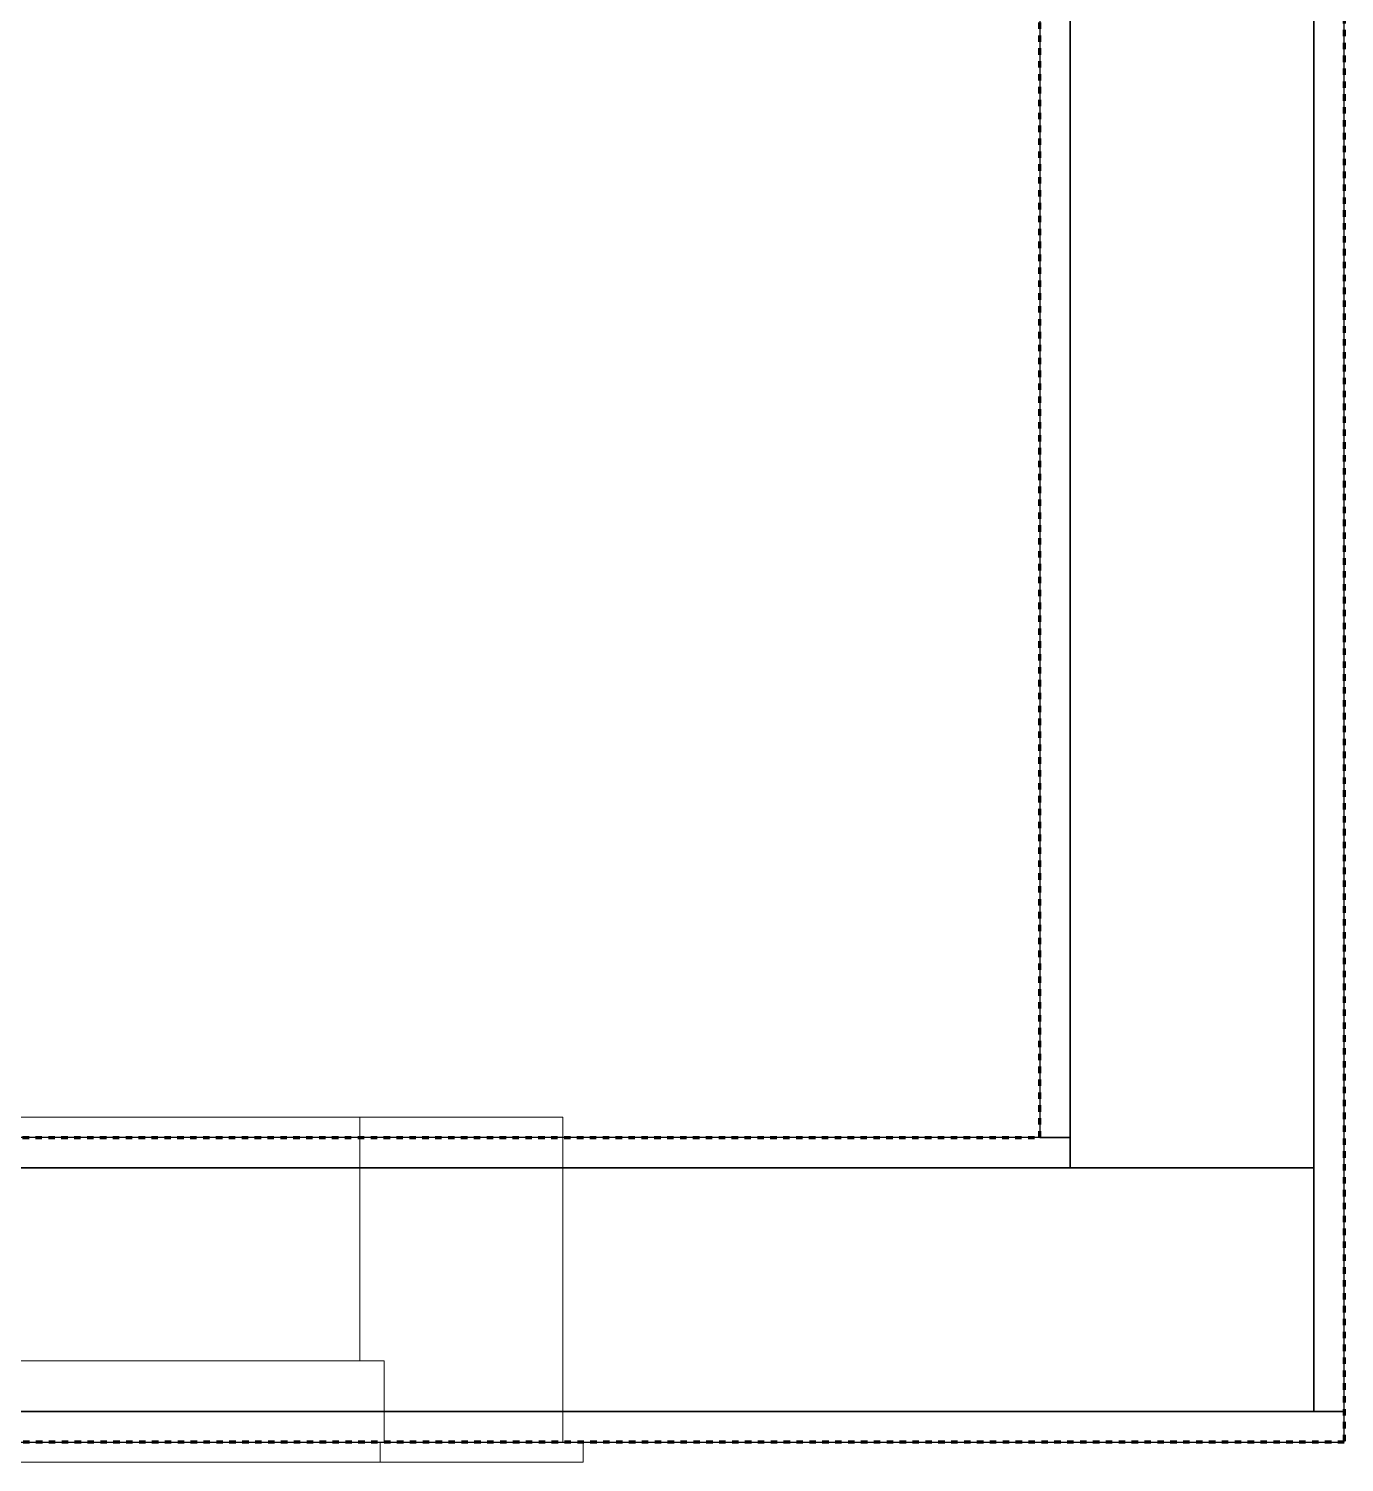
# Model space of a CAD drawing. Header units: millimetres. Extents: x -5300 to 98858, y -5196 to 93886.
# Drawn here: x 4707 to 5355, y 82475 to 83181 of the extents above; entities that cross this region are included whole.
import ezdxf

# ---------------------------------------------------------------- set-up
doc = ezdxf.new("R2010")
doc.units = ezdxf.units.MM
doc.linetypes.add('Штрих', pattern=[6.35, 3.175, -3.175])
doc.linetypes.add('Штрих_2_', pattern=[6.35, 3.175, -3.175])
for name, color, linetype, lineweight, true_color in [('_Разделитель помещений_', 4, 'Штрих', 70, 0x00ffff), ('Двери', 7, 'Continuous', 18, 0x7f7f7f), ('Стены', 7, 'Continuous', 18, 0x7f7f7f), ('Стены разрез', 7, 'Continuous', 50, 0x7f7f7f)]:
    doc.layers.add(name, color=color, linetype=linetype, lineweight=lineweight, true_color=true_color)

# ---------------------------------------------------------------- blocks, each defined once
blk = doc.blocks.new('СТВ_Перегородка_Кирпич 8952 - СТВ_Перегородка_Кирпич 2-240377-Подвал')
at = {"layer": 'Стены', "color": 254, "true_color": 0xd4d4d4}
blk.add_line((5340, 82620), (5340, 88510), dxfattribs=at)
blk = doc.blocks.new('СТВ_Перегородка_Кирпич 8952 - СТВ_Перегородка_Кирпич 8952-240374-Подвал')
at = {"layer": 'Стены', "color": 254, "true_color": 0xd4d4d4}
for p, q in [((5205, 82635), (5205, 82635)), ((5220, 82635), (5220, 82635)), ((5220, 82620), (5220, 82620)), ((5340, 82620), (5340, 82620)), ((5340, 82500), (5340, 82500)), ((5355, 82500), (5355, 82500))]:
    blk.add_line(p, q, dxfattribs=at)
at = {"layer": 'Стены разрез', "color": 254, "lineweight": 25, "true_color": 0xd4d4d4}
for p, q in [((5220, 88390), (5220, 82620)), ((5340, 82620), (5340, 88390)), ((5205, 88375), (5205, 82635)), ((5220, 82635), (5220, 88375)), ((5340, 88375), (5340, 82500)), ((5355, 82500), (5355, 88375)), ((5205, 82635), (5220, 82635)), ((5220, 82620), (5340, 82620)), ((5340, 82500), (5355, 82500))]:
    blk.add_line(p, q, dxfattribs=at)
blk.add_blockref('СТВ_Перегородка_Кирпич 8952 - СТВ_Перегородка_Кирпич 2-240377-Подвал', (0, 0))
blk = doc.blocks.new('СТВ_Перегородка_Кирпич 131732 - СТВ_Перегородка_Кирпич 2-245688-Подвал')
at = {"layer": 'Стены', "color": 254, "true_color": 0xd4d4d4}
blk.add_line((0, 82620), (5340, 82620), dxfattribs=at)
blk = doc.blocks.new('СТВ_Перегородка_Кирпич 131732 - СТВ_Перегородка_Кирпич 131732-245685-Подвал')
at = {"layer": 'Стены', "color": 254, "true_color": 0xd4d4d4}
for p, q in [((3470, 82635), (4970, 82635)), ((4970, 82635), (4970, 82635)), ((4970, 82620), (4970, 82635)), ((5220, 82635), (5220, 82635)), ((3470, 82620), (4970, 82620)), ((4970, 82620), (3470, 82620)), ((4970, 82620), (4970, 82620)), ((4970, 82500), (4970, 82620)), ((4970, 82620), (4970, 82620)), ((5220, 82620), (5220, 82620)), ((5340, 82620), (5340, 82620)), ((3470, 82500), (4970, 82500)), ((4970, 82500), (3470, 82500)), ((4970, 82500), (4970, 82500)), ((4970, 82485), (4970, 82500)), ((4970, 82500), (4970, 82500)), ((5340, 82500), (5340, 82500)), ((5355, 82500), (5355, 82500)), ((4970, 82485), (3470, 82485)), ((4970, 82485), (4970, 82485)), ((5355, 82485), (5355, 82485))]:
    blk.add_line(p, q, dxfattribs=at)
at = {"layer": 'Стены разрез', "color": 254, "lineweight": 25, "true_color": 0xd4d4d4}
for p, q in [((5220, 82635), (170, 82635)), ((5220, 82620), (5220, 82635)), ((5340, 82620), (150, 82620)), ((170, 82620), (5220, 82620)), ((5340, 82500), (5340, 82620)), ((150, 82500), (5340, 82500)), ((5355, 82500), (170, 82500)), ((5355, 82485), (5355, 82500)), ((170, 82485), (5355, 82485))]:
    blk.add_line(p, q, dxfattribs=at)
blk.add_blockref('СТВ_Перегородка_Кирпич 131732 - СТВ_Перегородка_Кирпич 2-245688-Подвал', (0, 0))
blk = doc.blocks.new('Дп-7 131786 - Дп-7-245723-Подвал')
at = {"layer": 'Двери', "color": 254, "true_color": 0xd4d4d4}
for p, q in [((4970, 82645), (3470, 82645)), ((3470, 82645), (4970, 82645)), ((3570, 82645), (4870, 82645)), ((4870, 82645), (3570, 82645)), ((4870, 82635), (4870, 82645)), ((4870, 82645), (4970, 82645)), ((4870, 82645), (4870, 82635)), ((4870, 82635), (4870, 82645)), ((4870, 82645), (4870, 82645)), ((4970, 82645), (4870, 82645)), ((4870, 82645), (4870, 82645)), ((4870, 82645), (4970, 82645)), ((4870, 82645), (4870, 82635)), ((4970, 82645), (4870, 82645)), ((4870, 82635), (4870, 82645)), ((4870, 82645), (4970, 82645)), ((4870, 82645), (4870, 82635)), ((4970, 82645), (4870, 82645)), ((4970, 82645), (4970, 82635)), ((4970, 82645), (4970, 82635)), ((4970, 82635), (4970, 82645)), ((4970, 82645), (4970, 82645)), ((4970, 82645), (4970, 82645)), ((4970, 82635), (4970, 82645)), ((4970, 82645), (4970, 82635)), ((4970, 82635), (4970, 82645)), ((3470, 82635), (4970, 82635)), ((4970, 82635), (3470, 82635)), ((4970, 82635), (3470, 82635)), ((3470, 82635), (4970, 82635)), ((3570, 82635), (4870, 82635)), ((4870, 82635), (3570, 82635)), ((3570, 82635), (4870, 82635)), ((4870, 82635), (3570, 82635)), ((4970, 82635), (4870, 82635)), ((4970, 82635), (4870, 82635)), ((4870, 82635), (4870, 82635)), ((4870, 82635), (4970, 82635)), ((4870, 82635), (4870, 82635)), ((4870, 82635), (4970, 82635)), ((4970, 82635), (4870, 82635)), ((4870, 82635), (4970, 82635)), ((4870, 82525), (4870, 82635)), ((4870, 82635), (4870, 82635)), ((4870, 82635), (4870, 82525)), ((4970, 82635), (4870, 82635)), ((4870, 82635), (4870, 82525)), ((4870, 82635), (4870, 82635)), ((4870, 82635), (4970, 82635)), ((4970, 82635), (4870, 82635)), ((4870, 82525), (4870, 82635)), ((4870, 82635), (4970, 82635)), ((4870, 82525), (4870, 82635)), ((4870, 82635), (4970, 82635)), ((4870, 82635), (4870, 82525)), ((4970, 82635), (4870, 82635)), ((4970, 82635), (4970, 82635)), ((4970, 82635), (4970, 82635)), ((4970, 82485), (4970, 82635)), ((4970, 82635), (4970, 82635)), ((4970, 82635), (4970, 82485)), ((4970, 82485), (4970, 82635)), ((4970, 82635), (4970, 82635)), ((4970, 82635), (4970, 82485)), ((4970, 82635), (4970, 82485)), ((4970, 82485), (4970, 82635)), ((4970, 82635), (4970, 82635)), ((4970, 82635), (4970, 82485)), ((4970, 82485), (4970, 82635)), ((4970, 82635), (4970, 82635)), ((3558, 82525), (4882, 82525)), ((4882, 82525), (3558, 82525)), ((3570, 82525), (4870, 82525)), ((4870, 82525), (3570, 82525)), ((4458, 82525), (4882, 82525)), ((4882, 82525), (4458, 82525)), ((4458, 82525), (4882, 82525)), ((4882, 82525), (4458, 82525)), ((4870, 82525), (4870, 82525)), ((4882, 82525), (4870, 82525)), ((4870, 82525), (4870, 82525)), ((4870, 82525), (4882, 82525)), ((4870, 82525), (4882, 82525)), ((4882, 82525), (4870, 82525)), ((4882, 82525), (4870, 82525)), ((4870, 82525), (4882, 82525)), ((4882, 82525), (4882, 82525)), ((4882, 82525), (4882, 82485)), ((4882, 82485), (4882, 82525)), ((4882, 82485), (4882, 82525)), ((4882, 82525), (4882, 82525)), ((4882, 82525), (4882, 82485)), ((4882, 82485), (4882, 82525)), ((4882, 82525), (4882, 82525)), ((4882, 82525), (4882, 82485)), ((4882, 82485), (4882, 82525)), ((4882, 82525), (4882, 82485)), ((4882, 82525), (4882, 82525)), ((4882, 82525), (4882, 82485)), ((4882, 82525), (4882, 82525)), ((4882, 82485), (4882, 82525)), ((4882, 82525), (4882, 82525)), ((4882, 82525), (4882, 82485)), ((4882, 82485), (4882, 82525)), ((3460, 82485), (4980, 82485)), ((4980, 82485), (3460, 82485)), ((4970, 82485), (3470, 82485)), ((3470, 82485), (4970, 82485)), ((3558, 82485), (4882, 82485)), ((4882, 82485), (3558, 82485)), ((3560, 82485), (4880, 82485)), ((4880, 82485), (3560, 82485)), ((4882, 82485), (4458, 82485)), ((4882, 82485), (4458, 82485)), ((4458, 82485), (4882, 82485)), ((4458, 82485), (4882, 82485)), ((4880, 82475), (4880, 82485)), ((4880, 82485), (4980, 82485)), ((4880, 82475), (4880, 82485)), ((4880, 82485), (4880, 82485)), ((4880, 82485), (4880, 82475)), ((4980, 82485), (4880, 82485)), ((4880, 82485), (4880, 82485)), ((4880, 82485), (4980, 82485)), ((4980, 82485), (4880, 82485)), ((4880, 82485), (4880, 82475)), ((4880, 82475), (4880, 82485)), ((4880, 82485), (4980, 82485)), ((4880, 82485), (4880, 82475)), ((4980, 82485), (4880, 82485)), ((4882, 82485), (4970, 82485)), ((4970, 82485), (4882, 82485)), ((4882, 82485), (4882, 82485)), ((4882, 82485), (4882, 82485)), ((4882, 82485), (4970, 82485)), ((4970, 82485), (4882, 82485)), ((4882, 82485), (4882, 82485)), ((4882, 82485), (4970, 82485)), ((4882, 82485), (4882, 82485)), ((4970, 82485), (4882, 82485)), ((4882, 82485), (4882, 82485)), ((4882, 82485), (4882, 82485)), ((4970, 82485), (4970, 82485)), ((4970, 82485), (4970, 82485)), ((4970, 82485), (4970, 82485)), ((4970, 82485), (4970, 82485)), ((4980, 82485), (4980, 82475)), ((4980, 82485), (4980, 82485)), ((4980, 82475), (4980, 82485)), ((4980, 82485), (4980, 82485)), ((4980, 82485), (4980, 82475)), ((4980, 82475), (4980, 82485)), ((4980, 82485), (4980, 82475)), ((4980, 82475), (4980, 82485)), ((4980, 82475), (3460, 82475)), ((3460, 82475), (4980, 82475)), ((3560, 82475), (4880, 82475)), ((4880, 82475), (3560, 82475)), ((4980, 82475), (4880, 82475)), ((4980, 82475), (4880, 82475)), ((4880, 82475), (4880, 82475)), ((4880, 82475), (4980, 82475)), ((4880, 82475), (4880, 82475)), ((4880, 82475), (4980, 82475)), ((4980, 82475), (4880, 82475)), ((4880, 82475), (4980, 82475)), ((4980, 82475), (4980, 82475)), ((4980, 82475), (4980, 82475))]:
    blk.add_line(p, q, dxfattribs=at)
blk = doc.blocks.new('Дп-7 131786 - Дп-7 131786-245727-Подвал')
blk.add_blockref('Дп-7 131786 - Дп-7-245723-Подвал', (0, 0))

msp = doc.modelspace()

# ---------------------------------------------------------------- linework, layer by layer
at = {"layer": '_Разделитель помещений_', "color": 131, "linetype": 'Штрих_2_', "true_color": 0xaaffff}
for p, q in [((5205, 82635), (5205, 88375)), ((5355, 88375), (5355, 82485)), ((170, 82635), (5205, 82635)), ((5355, 82485), (170, 82485))]:
    msp.add_line(p, q, dxfattribs=at)

# ---------------------------------------------------------------- block references
at = {"layer": 'Двери', "color": 254, "true_color": 0xd4d4d4}
msp.add_blockref('Дп-7 131786 - Дп-7 131786-245727-Подвал', (0, 0), dxfattribs=at)
at = {"layer": 'Стены', "color": 254, "true_color": 0xd4d4d4}
for name in ['СТВ_Перегородка_Кирпич 8952 - СТВ_Перегородка_Кирпич 8952-240374-Подвал', 'СТВ_Перегородка_Кирпич 131732 - СТВ_Перегородка_Кирпич 131732-245685-Подвал']:
    msp.add_blockref(name, (0, 0), dxfattribs=at)

doc.saveas('drawing.dxf')
